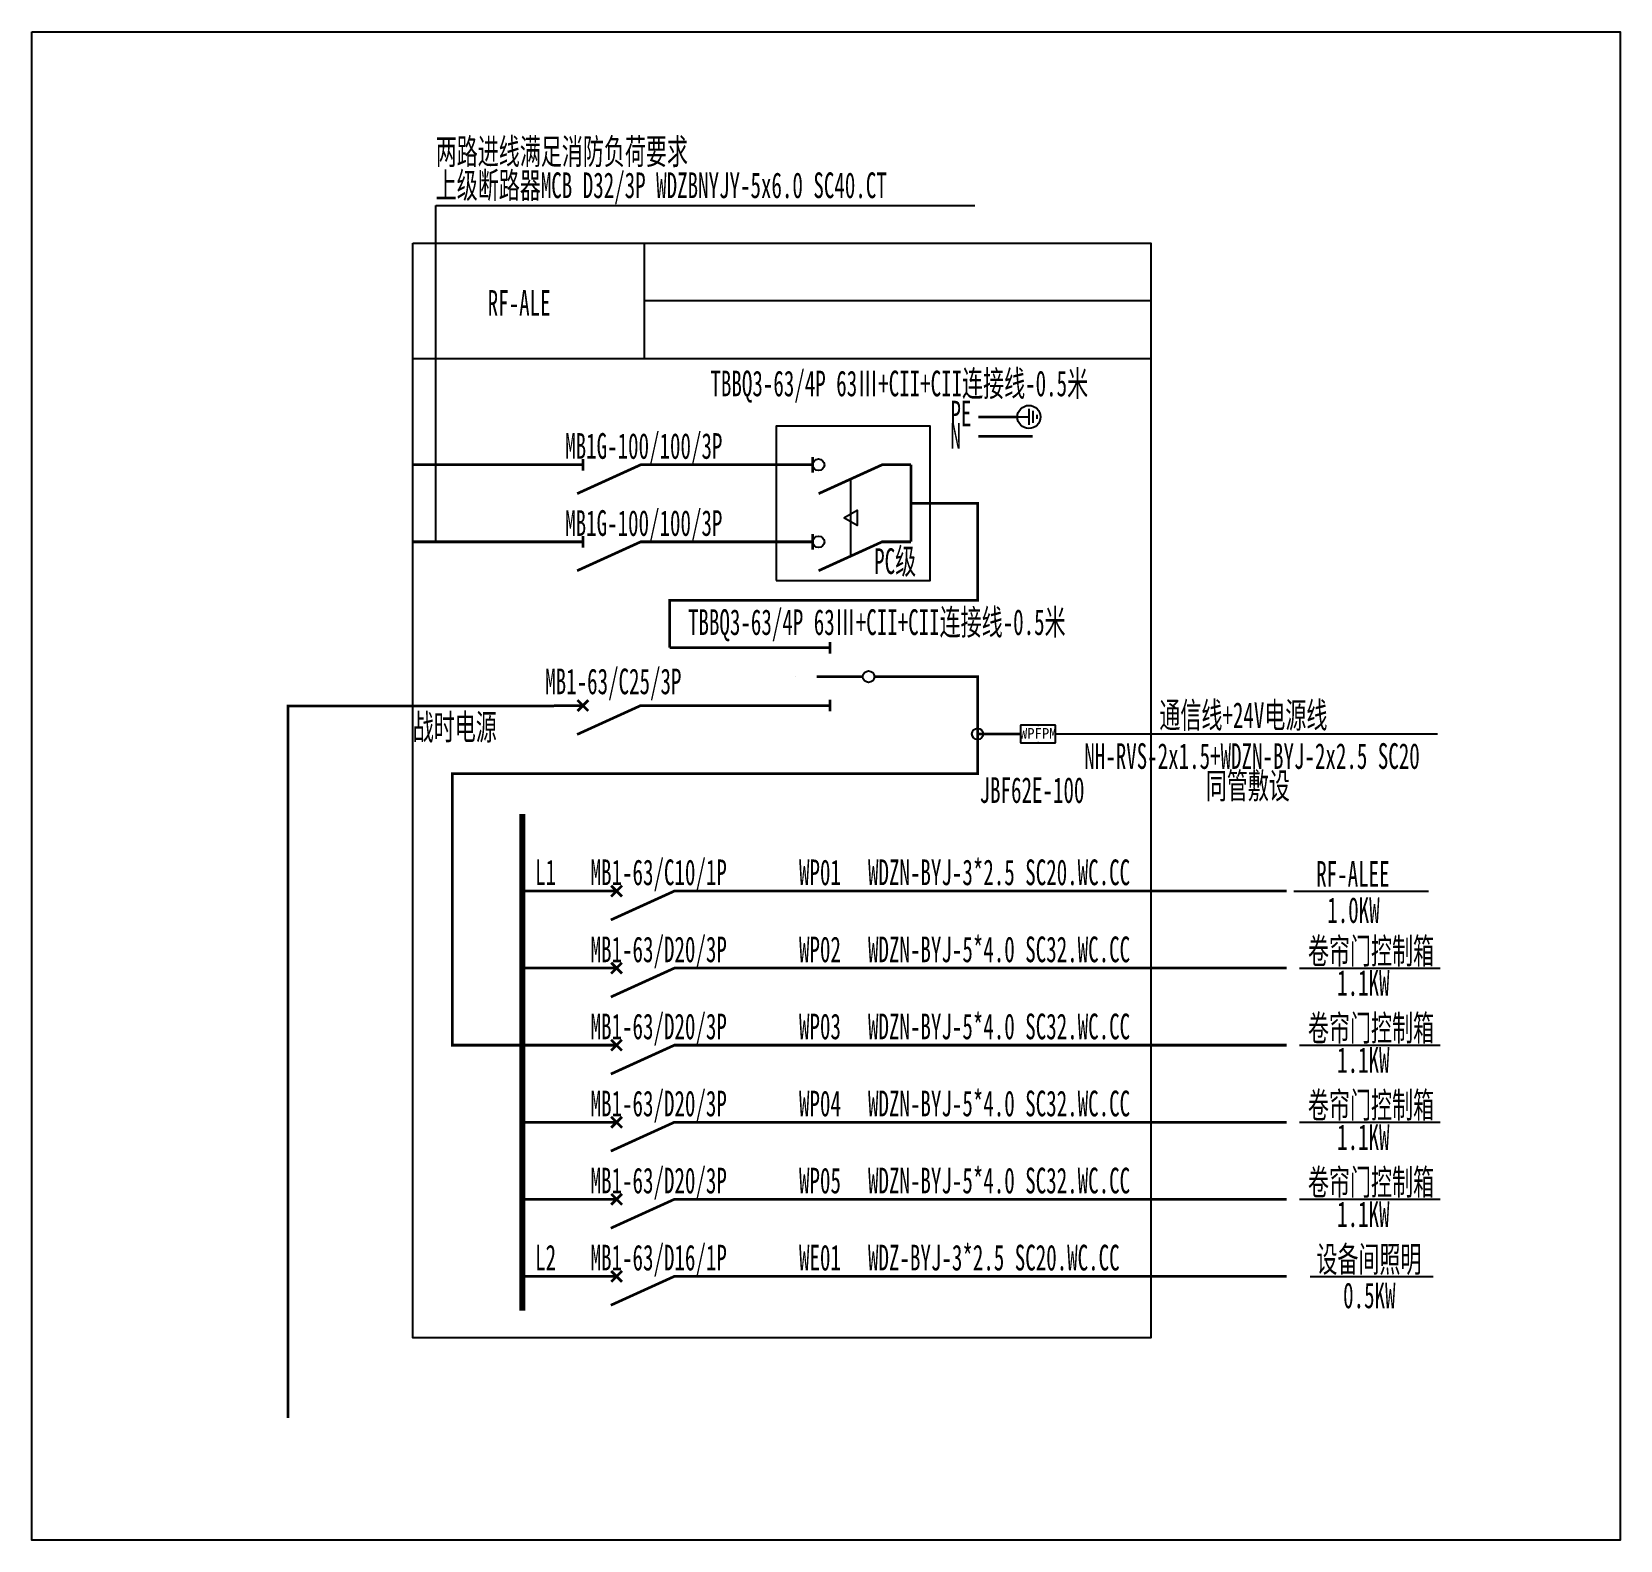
# Model space of a CAD drawing. Extents: x 1465210 to 1468921, y 404511 to 408035.
import ezdxf
from ezdxf.enums import TextEntityAlignment as Align

# ---------------------------------------------------------------- set-up
doc = ezdxf.new("R2010")
doc.units = 0
doc.header["$MEASUREMENT"] = 0
doc.layers.add('系统图', color=1, linetype='Continuous')
doc.styles.add('宋体', font='', dxfattribs={"width": 0.8, "height": 3.5})
doc.styles.get('宋体').set_extended_font_data('SimSun')

# ---------------------------------------------------------------- blocks, each defined once
blk = doc.blocks.new('M_M24')
for p, q in [((-0.25, -0.375), (0.25, -0.375)), ((-0.1875, -0.5), (0.1875, -0.5)), ((-0.0625, -0.625), (0.0625, -0.625))]:
    blk.add_line(p, q)
blk.add_lwpolyline([(0, 0), (0, -0.375)])
at = {"width": 0.8, "flags": 9}
blk.add_attdef('S', (0.25, -0.5), '', height=0.2, dxfattribs=at)
blk = doc.blocks.new('$element$00000578')
at = {"const_width": 0.0233}
for points in [[(0, 0), (0, -0.25)], [(0, -1), (0, -0.75), (-0.25, -0.2)], [(-0.05, -0.25), (0.05, -0.25)]]:
    blk.add_lwpolyline(points, dxfattribs=at)
at = {"flags": 9}
blk.add_attdef('S', (0, 0), '', height=0.00000667, dxfattribs=at)
blk = doc.blocks.new('$element$00000523')
at = {"const_width": 0.0233}
for points in [[(0, 0), (0, -0.15)], [(0, -1), (0, -0.75), (-0.25, -0.2)], [(-0.067, -0.15), (0.067, -0.15)]]:
    blk.add_lwpolyline(points, dxfattribs=at)
blk.add_circle((0, -0.2), 0.05)
at = {"flags": 9}
blk.add_attdef('S', (0, 0), '', height=0.00000667, dxfattribs=at)
blk = doc.blocks.new('$element$00000497')
at = {"const_width": 0.0233}
for points in [[(0, 0), (0, -0.25)], [(0, -1), (0, -0.75), (-0.25, -0.2)], [(-0.047, -0.297), (0.047, -0.203)], [(-0.047, -0.203), (0.047, -0.297)]]:
    blk.add_lwpolyline(points, dxfattribs=at)
at = {"flags": 9}
blk.add_attdef('S', (0, 0), '', height=0.00000667, dxfattribs=at)
blk = doc.blocks.new('$element$00000521')
blk.add_line((0, 0), (0, 0))
at = {"const_width": 0.0233}
for points in [[(-0.25, 0), (-0.25, -0.3)], [(0.25, 0), (0.25, -0.3)], [(0, -0.183), (0, -0.583)], [(-0.3, -0.3), (-0.2, -0.3)], [(0.2, -0.3), (0.3, -0.3)], [(0, -1), (0, -0.683)]]:
    blk.add_lwpolyline(points, dxfattribs=at)
blk.add_circle((0, -0.633), 0.05)
at = {"flags": 9}
blk.add_attdef('S', (0, 0), '', height=0.00000667, dxfattribs=at)
blk = doc.blocks.new('$element$00000576')
at = {"const_width": 0.0233}
for points in [[(0, 0), (0, -0.25)], [(0, -1), (0, -0.75), (-0.25, -0.2)], [(-0.047, -0.297), (0.047, -0.203)], [(-0.047, -0.203), (0.047, -0.297)]]:
    blk.add_lwpolyline(points, dxfattribs=at)
at = {"flags": 9}
blk.add_attdef('S', (0, 0), '', height=0.00000667, dxfattribs=at)
blk = doc.blocks.new('$equip$00002771')
for p, q in [((-0.65, 0.65), (-0.65, 0)), ((0.65, 0.65), (-0.65, 0.65)), ((0.65, 0), (0.65, 0.65)), ((-0.65, 0), (0.65, 0))]:
    blk.add_line(p, q)
at = {"const_width": 0.04}
blk.add_lwpolyline([(-0.65, 0.65), (-0.65, 0), (0.65, 0), (0.65, 0.65), (-0.65, 0.65), (-0.65, 0)], dxfattribs=at)
for p in [(0, 0.65), (-0.65, 0.325), (0, 0), (0.65, 0.325)]:
    blk.add_point(p)
at = {"color": 7}
blk.add_attdef('$TEXT$', text='', height=0.4, dxfattribs=at).set_placement((0.006, 0.343), align=Align.MIDDLE_CENTER)
at = {"color": 7, "flags": 1}
for tag, height, p in [('A', 0.00002, (0, 0)), ('B', 0.4, (0.905, 0.246))]:
    blk.add_attdef(tag, text='', height=height, dxfattribs=at).set_placement(p, align=Align.MIDDLE_CENTER)

msp = doc.modelspace()

# ---------------------------------------------------------------- linework, layer by layer
at = {"color": 0, "linetype": 'ByBlock'}
for p, q in [((1466153.7, 407629), (1467413, 407629)), ((1466153.7, 406843.7), (1466153.7, 407629)), ((1466641.4, 407271.6), (1466641.4, 407541.6)), ((1467824.1, 407406.6), (1466641.4, 407406.6)), ((1466100, 407271.6), (1467824.1, 407271.6)), ((1468158.3, 406027.9), (1468473.2, 406027.9)), ((1468171.6, 405847.9), (1468499.9, 405847.9)), ((1468171.6, 405667.9), (1468499.9, 405667.9)), ((1468171.6, 405487.9), (1468499.9, 405487.9)), ((1468171.6, 405307.9), (1468499.9, 405307.9)), ((1468196.4, 405127.9), (1468484.1, 405127.9))]:
    msp.add_line(p, q, dxfattribs=at)
for points in [[(1466100, 407541.6), (1467824.1, 407541.6), (1467824.1, 404984.3), (1466100, 404984.3)], [(1466948.7, 406753.7), (1467308.7, 406753.7), (1467308.7, 407113.7), (1466948.7, 407113.7)]]:
    msp.add_lwpolyline(points, close=True, dxfattribs=at)
for points, const_width in [([(1467512.6, 407135.6), (1467421.2, 407135.6)], 6.3), ([(1467548.6, 407090), (1467421.2, 407090)], 6.3), ([(1466100, 407023.7), (1466430, 407023.7)], 6.3), ([(1466700, 407023.7), (1466994.1, 407023.7)], 6.3), ([(1467264.1, 406843.7), (1467264.1, 407023.7)], 6.3), ([(1467264.1, 406933.7), (1467419.6, 406933.7), (1467419.6, 406706.9), (1466700, 406706.9), (1466700, 406596.2)], 6.3), ([(1466100, 406843.7), (1466430, 406843.7)], 6.3), ([(1466700, 406843.7), (1466994.1, 406843.7)], 6.3), ([(1466700, 406596.2), (1466994.1, 406596.2)], 6.3), ([(1467264.1, 406528.7), (1467419.6, 406528.7), (1467419.6, 406301.9), (1466192.5, 406301.9), (1466192.5, 405667.9), (1466508.7, 405667.9)], 6.3), ([(1465808.7, 404797.4), (1465808.7, 406460.4), (1466430, 406460.4)], 6.3), ([(1466700, 406461.2), (1466994.1, 406461.2)], 6.3), ([(1467419.6, 406395), (1467520, 406395)], 6.3), ([(1466356, 406207.9), (1466356, 405047.9)], 13.5), ([(1466356, 406027.9), (1466508.7, 406027.9)], 6.3), ([(1466778.7, 406027.9), (1468141.3, 406027.9)], 6.3), ([(1466356, 405847.9), (1466508.7, 405847.9)], 6.3), ([(1466778.7, 405847.9), (1468141.3, 405847.9)], 6.3), ([(1466778.7, 405667.9), (1468141.3, 405667.9)], 6.3), ([(1466356, 405487.9), (1466508.7, 405487.9)], 6.3), ([(1466778.7, 405487.9), (1468141.3, 405487.9)], 6.3), ([(1466356, 405307.9), (1466508.7, 405307.9)], 6.3), ([(1466778.7, 405307.9), (1468141.3, 405307.9)], 6.3), ([(1466356, 405127.9), (1466508.7, 405127.9)], 6.3), ([(1466778.7, 405127.9), (1468141.3, 405127.9)], 6.3)]:
    msp.add_lwpolyline(points, dxfattribs=dict(at, const_width=const_width))
for points in [[(1467122.4, 406989.9), (1467122.4, 406809.9)], [(1467106.8, 406899.9), (1467137.9, 406917.9), (1467137.9, 406881.9), (1467106.8, 406899.9)], [(1467601.9, 406395), (1468493.8, 406395)]]:
    msp.add_lwpolyline(points, dxfattribs=at)
for centre, radius in [((1467539.6, 407135.3), 27), ((1467419.6, 406395), 13.1)]:
    msp.add_circle(centre, radius, dxfattribs=at)
at = {"layer": '系统图'}
msp.add_lwpolyline([(1465210, 408035.1), (1468920.9, 408035.1), (1468920.9, 404511.5), (1465210, 404511.5)], close=True, dxfattribs=at)

# ---------------------------------------------------------------- block references
at = {"color": 0, "linetype": 'ByBlock', "rotation": 90}
for name, p, xscale, yscale, zscale in [('M_M24', (1467511.6, 407135.6), -74.77890870371324, 74.77890870371324, 74.77890870371324), ('$element$00000578', (1466430, 407023.7), 270, 270, 270), ('$element$00000523', (1466994.1, 407023.7), 270, 270, 270), ('$element$00000523', (1466994.1, 406843.7), 270, 270, 270), ('$element$00000578', (1466430, 406843.7), 270, 270, 270), ('$element$00000521', (1466994.1, 406528.7), 270, 270, 270), ('$element$00000497', (1466430, 406461.2), 270, 270, 270), ('$element$00000576', (1466508.7, 406027.9), 270, 270, 270), ('$element$00000576', (1466508.7, 405847.9), 270, 270, 270), ('$element$00000576', (1466508.7, 405667.9), 270, 270, 270), ('$element$00000576', (1466508.7, 405487.9), 270, 270, 270), ('$element$00000576', (1466508.7, 405307.9), 270, 270, 270), ('$element$00000576', (1466508.7, 405127.9), 270, 270, 270)]:
    msp.add_blockref(name, p, dxfattribs=dict(at, xscale=xscale, yscale=yscale, zscale=zscale))
at = {"color": 0, "linetype": 'ByBlock', "xscale": 63, "yscale": 63, "zscale": 63}
msp.add_blockref('$equip$00002771', (1467560.9, 406374.5), dxfattribs=at).add_auto_attribs({'$TEXT$': 'WPFPM'})

# ---------------------------------------------------------------- texts
at = {"color": 0, "linetype": 'ByBlock', "style": '宋体', "width": 0.6}
for s, p in [('两路进线满足消防负荷要求', (1466153.7, 407725.5)), ('上级断路器MCB D32/3P WDZBNYJY-5x6.0 SC40.CT', (1466153.7, 407646.6)), ('PE', (1467356.2, 407113.4)), ('N', (1467356.2, 407061.6)), ('PC级', (1467178, 406768.6)), ('通信线+24V电源线', (1467844.2, 406408.9)), ('战时电源', (1466100, 406381.1)), ('NH-RVS-2x1.5+WDZN-BYJ-2x2.5 SC20', (1467668.9, 406313.3)), ('同管敷设', (1467952.7, 406243.9)), ('L1', (1466385.9, 406041.7)), ('WP01', (1467002.4, 406041.7)), ('WDZN-BYJ-3*2.5 SC20.WC.CC', (1467163.6, 406041.7)), ('RF-ALEE', (1468210.7, 406038)), ('1.0KW', (1468236.4, 405953.5)), ('WP02', (1467002.4, 405861.7)), ('WDZN-BYJ-5*4.0 SC32.WC.CC', (1467163.6, 405861.7)), ('卷帘门控制箱', (1468191.3, 405858)), ('1.1KW', (1468259.5, 405783.3)), ('WP03', (1467002.4, 405681.7)), ('WDZN-BYJ-5*4.0 SC32.WC.CC', (1467163.6, 405681.7)), ('卷帘门控制箱', (1468191.3, 405678)), ('1.1KW', (1468259.5, 405603.3)), ('WDZN-BYJ-5*4.0 SC32.WC.CC', (1467163.6, 405501.7)), ('卷帘门控制箱', (1468191.3, 405498)), ('WP04', (1467002.4, 405501.7)), ('1.1KW', (1468259.5, 405423.3)), ('WP05', (1467002.4, 405321.7)), ('WDZN-BYJ-5*4.0 SC32.WC.CC', (1467163.6, 405321.7)), ('卷帘门控制箱', (1468191.3, 405318)), ('1.1KW', (1468259.5, 405243.3)), ('L2', (1466385.9, 405141.7)), ('WE01', (1467002.4, 405141.7)), ('WDZ-BYJ-3*2.5 SC20.WC.CC', (1467163.6, 405141.7)), ('设备间照明', (1468211.1, 405138)), ('0.5KW', (1468273.5, 405053.5))]:
    msp.add_text(s, height=60, dxfattribs=at).set_placement(p)
msp.add_text('RF-ALE', height=60, dxfattribs=at).set_placement((1466348.6, 407371.8), align=Align.CENTER)
at = {"color": 110, "linetype": 'ByBlock', "style": '宋体', "width": 0.6}
for s, p in [('TBBQ3-63/4P 63Ⅲ+CII+CII连接线-0.5米', (1466795.5, 407183.6)), ('TBBQ3-63/4P 63Ⅲ+CII+CII连接线-0.5米', (1466743, 406626.1)), ('MB1-63/D16/1P', (1466515.5, 405141.7))]:
    msp.add_text(s, height=60, dxfattribs=at).set_placement(p)
at = {"color": 190, "linetype": 'ByBlock', "style": '宋体', "width": 0.6}
for p in [(1466456.1, 407037.6), (1466456.1, 406857.6)]:
    msp.add_text('MB1G-100/100/3P', height=60, dxfattribs=at).set_placement(p)
at = {"color": 31, "linetype": 'ByBlock', "style": '宋体', "width": 0.6}
msp.add_text('MB1-63/C25/3P', height=60, dxfattribs=at).set_placement((1466409.4, 406487.7))
at = {"color": 1, "linetype": 'ByBlock', "style": '宋体', "width": 0.6}
msp.add_text('JBF62E-100', height=60, dxfattribs=at).set_placement((1467424.3, 406233.8))
at = {"color": 30, "linetype": 'ByBlock', "style": '宋体', "width": 0.6}
msp.add_text('MB1-63/C10/1P', height=60, dxfattribs=at).set_placement((1466515.5, 406041.7))
at = {"color": 2, "linetype": 'ByBlock', "style": '宋体', "width": 0.6}
for p in [(1466515.5, 405861.7), (1466515.5, 405681.7), (1466515.5, 405501.7), (1466515.5, 405321.7)]:
    msp.add_text('MB1-63/D20/3P', height=60, dxfattribs=at).set_placement(p)

doc.saveas('drawing.dxf')
